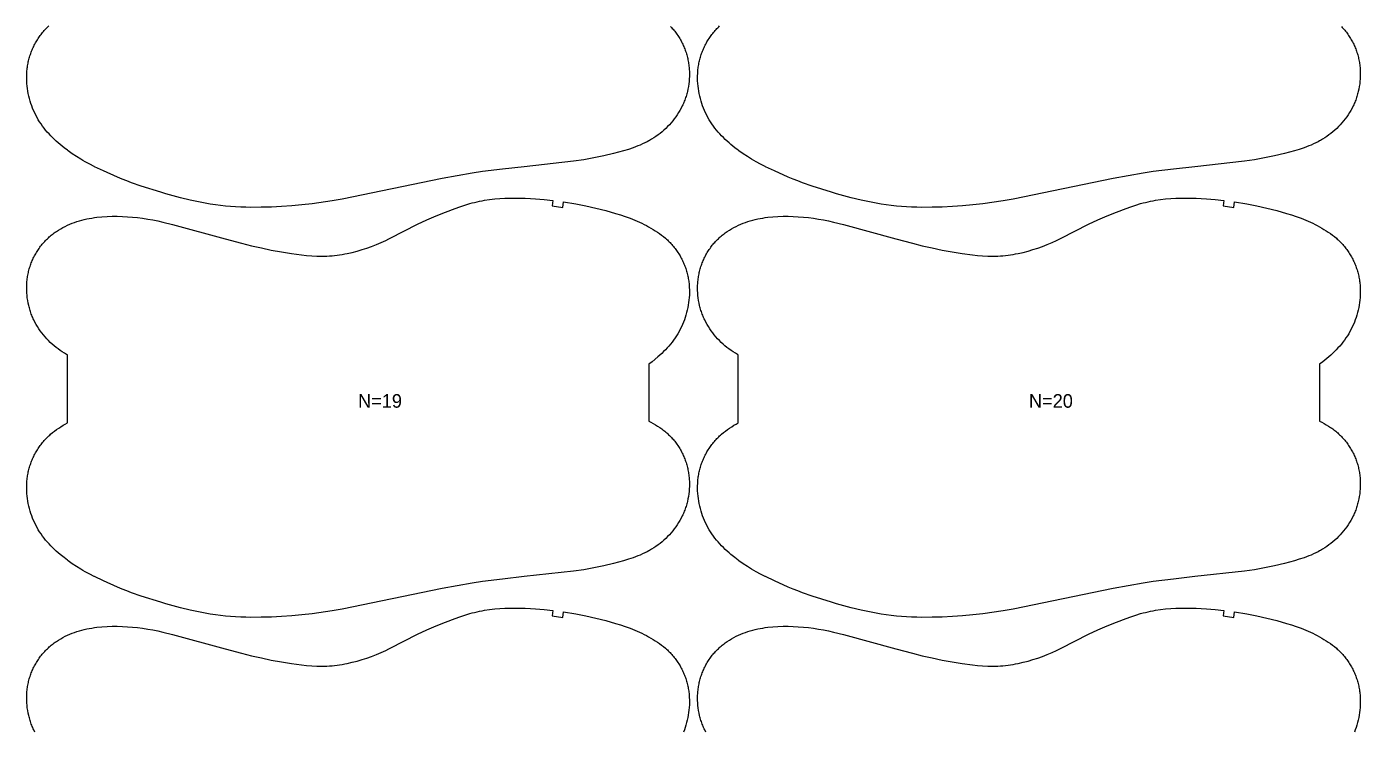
# Model space of a CAD drawing. Header units: inches. Extents: x 0 to 1973, y 0 to 1058.
# Drawn here: x 494.4 to 985.3, y 259.5 to 519.1 of the extents above; entities that cross this region are included whole.
import ezdxf

# ---------------------------------------------------------------- set-up
doc = ezdxf.new("R2010")
doc.units = ezdxf.units.IN

msp = doc.modelspace()

# ---------------------------------------------------------------- linework, layer by layer
at = {"layer": '1'}
for points in [[(731.3986, 519.1288), (731.7221, 518.7887), (732.039, 518.4426), (732.3493, 518.0904), (732.6529, 517.7324), (732.9496, 517.3687), (733.2393, 516.9993), (733.5219, 516.6245), (733.7973, 516.2444), (734.0654, 515.8591), (734.3261, 515.4688), (734.5792, 515.0736), (734.8247, 514.6735), (735.0624, 514.2689), (735.2921, 513.8597), (735.5139, 513.4462), (735.7276, 513.0284), (735.9331, 512.6066), (736.1305, 512.1809), (736.3196, 511.7515), (736.5006, 511.3186), (736.6734, 510.8822), (736.8379, 510.4427), (736.9942, 510.0001), (737.1422, 509.5546), (737.2819, 509.1065), (737.4132, 508.6558), (737.5363, 508.2028), (737.651, 507.7476), (737.7573, 507.2903), (737.8552, 506.8313), (737.9447, 506.3705), (738.0258, 505.9083), (738.0985, 505.4447), (738.1628, 504.9798), (738.2188, 504.5139), (738.2665, 504.0471), (738.3059, 503.5794), (738.337, 503.1112), (738.3599, 502.6424), (738.3812, 501.7038), (738.3699, 500.765), (738.3263, 499.8269), (738.2506, 498.8908), (738.143, 497.9578), (738.0037, 497.0291), (737.8325, 496.1058), (737.6296, 495.1891), (737.5163, 494.7337), (737.395, 494.2803), (737.2658, 493.8292), (737.1287, 493.3805), (736.9837, 492.9343), (736.8308, 492.4908), (736.67, 492.0502), (736.5012, 491.6125), (736.3246, 491.178), (736.1402, 490.7467), (735.9482, 490.3188), (735.7486, 489.8942), (735.3273, 489.0557), (734.8772, 488.232), (734.3994, 487.4238), (733.8947, 486.6319), (733.3642, 485.857), (732.8087, 485.0998), (732.2292, 484.3611), (731.6264, 483.6414), (731.0011, 482.9413), (730.3539, 482.2614), (729.6856, 481.6022), (728.9969, 480.9644), (728.2885, 480.3484), (727.5611, 479.7549), (726.8155, 479.1843), (726.0525, 478.637), (725.2732, 478.1132), (724.4784, 477.6131), (723.6691, 477.1371), (723.3812, 476.979), (722.8462, 476.6853), (722.0106, 476.2581), (721.1633, 475.8555), (720.3053, 475.4776), (719.4376, 475.1224), (718.5615, 474.7878), (717.678, 474.4714), (715.8936, 473.8846), (714.0935, 473.344), (710.4707, 472.3528), (706.8221, 471.4701), (703.148, 470.6941), (699.4514, 470.0345), (695.7362, 469.4947), (677.5161, 467.5), (669.6072, 466.6341), (662.1517, 465.7389), (658.4425, 465.1584), (647.361, 463.1356), (610.5934, 455.5098), (606.8894, 454.895), (599.4507, 453.8612), (595.7198, 453.4382), (591.9806, 453.0961), (588.2349, 452.8327), (584.4849, 452.6436), (580.7316, 452.53), (576.9763, 452.5), (575.0989, 452.5254), (573.2225, 452.5838), (571.3477, 452.6788), (569.4751, 452.8119), (567.6058, 452.9839), (565.7406, 453.1953), (563.8802, 453.4463), (562.025, 453.7344), (558.3307, 454.4085), (554.6588, 455.1935), (551.0083, 456.0725), (545.6162, 457.528), (543.769, 458.068), (536.6119, 460.3419), (533.0624, 461.5707), (531.3019, 462.2225), (529.5558, 462.9095), (527.826, 463.6359), (522.6942, 465.9585), (519.398, 467.5), (519.2904, 467.5503), (517.6086, 468.3839), (515.9526, 469.2645), (515.1369, 469.7271), (514.3298, 470.205), (512.7412, 471.2038), (511.1857, 472.2554), (509.6625, 473.3545), (509.42, 473.5404), (508.1717, 474.4973), (506.7183, 475.6862), (506.0073, 476.2992), (505.3079, 476.9253), (504.6208, 477.5649), (503.9466, 478.2186), (503.2863, 478.8868), (502.6414, 479.57), (502.0134, 480.2684), (501.404, 480.9825), (500.8147, 481.7126), (500.2473, 482.4591), (499.7032, 483.2223), (499.1842, 484.0025), (498.6915, 484.8), (498.2254, 485.6138), (497.7858, 486.4428), (497.3726, 487.2858), (496.986, 488.1418), (496.6256, 489.0095), (496.2917, 489.8878), (495.984, 490.7757), (495.7026, 491.672), (495.4479, 492.576), (495.2202, 493.4869), (495.02, 494.404), (494.8478, 495.3266), (494.7038, 496.2539), (494.5887, 497.1853), (494.5027, 498.1201), (494.4463, 499.0574), (494.42, 499.9961), (494.4244, 500.9351), (494.46, 501.8733), (494.5274, 502.8094), (494.5732, 503.2764), (494.6271, 503.7424), (494.6893, 504.2074), (494.7597, 504.6711), (494.8384, 505.1335), (494.9256, 505.5943), (495.0212, 506.0535), (495.1253, 506.5109), (495.2377, 506.9663), (495.3585, 507.4197), (495.4875, 507.8708), (495.6247, 508.3196), (495.77, 508.7658), (495.9234, 509.2094), (496.0849, 509.6501), (496.2543, 510.0879), (496.4316, 510.5227), (496.6167, 510.9541), (496.8097, 511.3823), (497.0104, 511.8068), (497.2188, 512.2278), (497.4348, 512.6449), (497.6583, 513.058), (497.8894, 513.4671), (498.1278, 513.8718), (498.3736, 514.2722), (498.6266, 514.6679), (498.8869, 515.059), (499.1542, 515.4451), (499.4285, 515.8261), (499.7098, 516.202), (499.998, 516.5724), (500.2929, 516.9374), (500.5946, 517.2966), (500.9029, 517.65), (501.2177, 517.9974), (501.5391, 518.3387), (501.8668, 518.6736), (502.2009, 519.0021), (502.541, 519.3242)], [(978.3586, 519.1288), (978.6821, 518.7887), (978.999, 518.4426), (979.3093, 518.0904), (979.6129, 517.7324), (979.9096, 517.3687), (980.1993, 516.9993), (980.4819, 516.6245), (980.7573, 516.2444), (981.0254, 515.8591), (981.2861, 515.4688), (981.5392, 515.0736), (981.7847, 514.6735), (982.0224, 514.2689), (982.2521, 513.8597), (982.4739, 513.4462), (982.6876, 513.0284), (982.8931, 512.6066), (983.0905, 512.1809), (983.2796, 511.7515), (983.4606, 511.3186), (983.6334, 510.8822), (983.7979, 510.4427), (983.9542, 510.0001), (984.1022, 509.5546), (984.2419, 509.1065), (984.3732, 508.6558), (984.4963, 508.2028), (984.611, 507.7476), (984.7173, 507.2903), (984.8152, 506.8313), (984.9047, 506.3705), (984.9858, 505.9083), (985.0585, 505.4447), (985.1228, 504.9798), (985.1788, 504.5139), (985.2265, 504.0471), (985.2659, 503.5794), (985.297, 503.1112), (985.3199, 502.6424), (985.3412, 501.7038), (985.3299, 500.765), (985.2863, 499.8269), (985.2106, 498.8908), (985.103, 497.9578), (984.9637, 497.0291), (984.7925, 496.1058), (984.5896, 495.1891), (984.4763, 494.7337), (984.355, 494.2803), (984.2258, 493.8292), (984.0887, 493.3805), (983.9437, 492.9343), (983.7908, 492.4908), (983.63, 492.0502), (983.4612, 491.6125), (983.2846, 491.178), (983.1002, 490.7467), (982.9082, 490.3188), (982.7086, 489.8942), (982.2873, 489.0557), (981.8372, 488.232), (981.3594, 487.4238), (980.8547, 486.6319), (980.3242, 485.857), (979.7687, 485.0998), (979.1892, 484.3611), (978.5864, 483.6414), (977.9611, 482.9413), (977.3139, 482.2614), (976.6456, 481.6022), (975.9569, 480.9644), (975.2485, 480.3484), (974.5211, 479.7549), (973.7755, 479.1843), (973.0125, 478.637), (972.2332, 478.1132), (971.4384, 477.6131), (970.6291, 477.1371), (970.3412, 476.979), (969.8062, 476.6853), (968.9706, 476.2581), (968.1233, 475.8555), (967.2653, 475.4776), (966.3976, 475.1224), (965.5215, 474.7878), (964.638, 474.4714), (962.8536, 473.8846), (961.0535, 473.344), (957.4307, 472.3528), (953.7821, 471.4701), (950.108, 470.6941), (946.4114, 470.0345), (942.6962, 469.4947), (924.4761, 467.5), (916.5672, 466.6341), (909.1117, 465.7389), (905.4025, 465.1584), (894.321, 463.1356), (857.5534, 455.5098), (853.8494, 454.895), (846.4107, 453.8612), (842.6798, 453.4382), (838.9406, 453.0961), (835.1949, 452.8327), (831.4449, 452.6436), (827.6916, 452.53), (823.9363, 452.5), (822.0589, 452.5254), (820.1825, 452.5838), (818.3077, 452.6788), (816.4351, 452.8119), (814.5658, 452.9839), (812.7006, 453.1953), (810.8402, 453.4463), (808.985, 453.7344), (805.2907, 454.4085), (801.6188, 455.1935), (797.9683, 456.0725), (792.5762, 457.528), (790.729, 458.068), (783.5719, 460.3419), (780.0224, 461.5707), (778.2619, 462.2225), (776.5158, 462.9095), (774.786, 463.6359), (769.6542, 465.9585), (766.358, 467.5), (766.2504, 467.5503), (764.5686, 468.3839), (762.9126, 469.2645), (762.0969, 469.7271), (761.2898, 470.205), (759.7012, 471.2038), (758.1457, 472.2554), (756.6225, 473.3545), (756.38, 473.5404), (755.1317, 474.4973), (753.6783, 475.6862), (752.9673, 476.2992), (752.2679, 476.9253), (751.5808, 477.5649), (750.9066, 478.2186), (750.2463, 478.8868), (749.6014, 479.57), (748.9734, 480.2684), (748.364, 480.9825), (747.7747, 481.7126), (747.2073, 482.4591), (746.6632, 483.2223), (746.1442, 484.0025), (745.6515, 484.8), (745.1854, 485.6138), (744.7458, 486.4428), (744.3326, 487.2858), (743.946, 488.1418), (743.5856, 489.0095), (743.2517, 489.8878), (742.944, 490.7757), (742.6626, 491.672), (742.4079, 492.576), (742.1802, 493.4869), (741.98, 494.404), (741.8078, 495.3266), (741.6638, 496.2539), (741.5487, 497.1853), (741.4627, 498.1201), (741.4063, 499.0574), (741.38, 499.9961), (741.3844, 500.9351), (741.42, 501.8733), (741.4874, 502.8094), (741.5332, 503.2764), (741.5871, 503.7424), (741.6493, 504.2074), (741.7197, 504.6711), (741.7984, 505.1335), (741.8856, 505.5943), (741.9812, 506.0535), (742.0853, 506.5109), (742.1977, 506.9663), (742.3185, 507.4197), (742.4475, 507.8708), (742.5847, 508.3196), (742.73, 508.7658), (742.8834, 509.2094), (743.0449, 509.6501), (743.2143, 510.0879), (743.3916, 510.5227), (743.5767, 510.9541), (743.7697, 511.3823), (743.9704, 511.8068), (744.1788, 512.2278), (744.3948, 512.6449), (744.6183, 513.058), (744.8494, 513.4671), (745.0878, 513.8718), (745.3336, 514.2722), (745.5866, 514.6679), (745.8469, 515.059), (746.1142, 515.4451), (746.3885, 515.8261), (746.6698, 516.202), (746.958, 516.5724), (747.2529, 516.9374), (747.5546, 517.2966), (747.8629, 517.65), (748.1777, 517.9974), (748.4991, 518.3387), (748.8268, 518.6736), (749.1609, 519.0021), (749.501, 519.3242)], [(497.4739, 259.2341), (497.0525, 260.0726), (496.853, 260.4972), (496.6609, 260.9251), (496.4765, 261.3564), (496.2999, 261.7909), (496.1312, 262.2286), (495.9704, 262.6692), (495.8174, 263.1127), (495.6724, 263.5589), (495.5353, 264.0076), (495.4061, 264.4587), (495.2849, 264.9121), (495.1715, 265.3675), (494.9686, 266.2842), (494.7975, 267.2075), (494.6581, 268.1362), (494.5506, 269.0692), (494.4749, 270.0053), (494.4313, 270.9434), (494.42, 271.8822), (494.4413, 272.8208), (494.4642, 273.2896), (494.4953, 273.7578), (494.5347, 274.2255), (494.5823, 274.6923), (494.6383, 275.1582), (494.7026, 275.6231), (494.7753, 276.0867), (494.8564, 276.5489), (494.9459, 277.0097), (495.0439, 277.4687), (495.1502, 277.926), (495.2649, 278.3812), (495.3879, 278.8342), (495.5193, 279.2849), (495.659, 279.733), (495.807, 280.1785), (495.9633, 280.6211), (496.1278, 281.0606), (496.3005, 281.497), (496.4815, 281.9299), (496.6707, 282.3593), (496.8681, 282.785), (497.0736, 283.2068), (497.2872, 283.6246), (497.509, 284.0381), (497.7388, 284.4473), (497.9765, 284.8519), (498.2219, 285.252), (498.475, 285.6472), (498.7357, 286.0375), (499.0038, 286.4228), (499.2792, 286.8029), (499.5619, 287.1777), (499.8516, 287.5471), (500.1483, 287.9108), (500.4518, 288.2688), (500.7622, 288.621), (501.0791, 288.9671), (501.4026, 289.3072), (501.7324, 289.6409), (502.0686, 289.9683), (502.4108, 290.2892), (502.7591, 290.6037), (503.1131, 290.9116), (503.4727, 291.213), (503.8378, 291.5079), (504.2082, 291.7962), (504.5837, 292.0779), (504.9642, 292.3529), (505.3494, 292.6213), (506.1337, 293.1379), (506.9351, 293.6274), (507.7523, 294.0896), (508.5841, 294.5244), (509.4294, 294.932), (510.2872, 295.3127), (511.1563, 295.6667), (512.0358, 295.9944), (512.9246, 296.2961), (513.8217, 296.572), (514.7261, 296.8225), (515.6367, 297.0481), (516.5529, 297.2498), (517.4739, 297.429), (518.3992, 297.5868), (519.3281, 297.7246), (520.2599, 297.8436), (522.1296, 298.0304), (524.0037, 298.1558), (525.88, 298.2225), (527.757, 298.2314), (529.6332, 298.1839), (531.5073, 298.0813), (533.3782, 297.9276), (535.2452, 297.7269), (537.1075, 297.4837), (538.9643, 297.2012), (540.8144, 296.8798), (542.6569, 296.5186), (544.4906, 296.117), (548.1323, 295.205), (567.4383, 289.9409), (573.4921, 288.2902), (577.138, 287.3913), (580.7999, 286.5601), (584.4778, 285.8029), (588.1694, 285.1163), (591.8734, 284.5026), (595.5939, 283.9963), (597.4618, 283.7976), (599.3338, 283.647), (601.2086, 283.5549), (602.1465, 283.5342), (603.0846, 283.532), (604.0227, 283.5495), (604.9603, 283.5866), (605.8972, 283.6428), (606.8329, 283.7178), (607.7671, 283.8112), (608.6993, 283.9227), (609.6293, 284.0519), (610.5567, 284.1983), (611.481, 284.3617), (612.4022, 284.5415), (614.2346, 284.9486), (616.053, 285.4158), (617.8564, 285.9395), (619.6436, 286.5163), (621.4127, 287.146), (623.1616, 287.8287), (624.8881, 288.5644), (626.5916, 289.3514), (627.7924, 289.9409), (628.2766, 290.1786), (638.3037, 295.3141), (641.711, 296.8911), (645.16, 298.3764), (648.6392, 299.7877), (652.1512, 301.117), (653.9218, 301.7446), (655.7043, 302.336), (657.5011, 302.8787), (658.4055, 303.128), (659.3143, 303.3605), (660.2277, 303.5751), (661.1452, 303.7719), (662.0666, 303.9513), (662.9913, 304.1138), (664.849, 304.39), (666.7148, 304.6041), (668.5857, 304.7603), (670.46, 304.8644), (672.3366, 304.9225), (674.2143, 304.9409), (676.0919, 304.9245), (677.9687, 304.8737), (679.8441, 304.7879), (681.7172, 304.6663), (684.9064, 304.3795), (688.0885, 304.0149), (687.8426, 302.0301), (691.7716, 301.5084), (692.0537, 303.4884), (696.6122, 302.7713), (700.3012, 302.0712), (703.9673, 301.2599), (707.6064, 300.3362), (711.2143, 299.2957), (713.0049, 298.729), (714.7831, 298.1258), (716.5457, 297.4798), (718.2892, 296.7849), (720.0098, 296.0354), (720.8603, 295.6387), (721.7035, 295.2266), (722.5388, 294.7987), (723.3657, 294.3544), (724.1836, 293.8931), (724.992, 293.4143), (725.7901, 292.9175), (726.5762, 292.4016), (727.3483, 291.8657), (728.1047, 291.3089), (728.8434, 290.7301), (729.5625, 290.1283), (729.9141, 289.8185), (730.2601, 289.5026), (730.6003, 289.1805), (730.9343, 288.852), (731.2621, 288.5171), (731.5834, 288.1758), (731.8983, 287.8284), (732.2066, 287.475), (732.5082, 287.1158), (732.8032, 286.7509), (733.0913, 286.3804), (733.3726, 286.0045), (733.647, 285.6235), (733.9143, 285.2374), (734.1745, 284.8463), (734.4275, 284.4506), (734.6733, 284.0502), (734.9118, 283.6455), (735.1428, 283.2364), (735.3664, 282.8233), (735.5824, 282.4062), (735.7908, 281.9852), (735.9915, 281.5607), (736.1844, 281.1325), (736.3696, 280.7011), (736.5469, 280.2663), (736.7163, 279.8285), (736.8777, 279.3878), (737.0311, 278.9442), (737.1765, 278.498), (737.3137, 278.0492), (737.4427, 277.5981), (737.5634, 277.1447), (737.6758, 276.6893), (737.7799, 276.2319), (737.8756, 275.7727), (737.9627, 275.3119), (738.0415, 274.8495), (738.1119, 274.3858), (738.174, 273.9208), (738.2279, 273.4548), (738.2737, 272.9878), (738.3411, 272.0517), (738.3767, 271.1135), (738.3812, 270.1745), (738.3549, 269.2358), (738.2985, 268.2985), (738.2125, 267.3637), (738.0973, 266.4323), (737.9534, 265.505), (737.7811, 264.5824), (737.581, 263.6653), (737.3533, 262.7544), (737.0986, 261.8504), (736.8172, 260.9541), (736.5095, 260.0662), (736.1755, 259.1879)], [(744.4339, 259.2341), (744.0125, 260.0726), (743.813, 260.4972), (743.6209, 260.9251), (743.4365, 261.3564), (743.2599, 261.7909), (743.0912, 262.2286), (742.9304, 262.6692), (742.7774, 263.1127), (742.6324, 263.5589), (742.4953, 264.0076), (742.3661, 264.4587), (742.2449, 264.9121), (742.1315, 265.3675), (741.9286, 266.2842), (741.7575, 267.2075), (741.6181, 268.1362), (741.5106, 269.0692), (741.4349, 270.0053), (741.3913, 270.9434), (741.38, 271.8822), (741.4013, 272.8208), (741.4242, 273.2896), (741.4553, 273.7578), (741.4947, 274.2255), (741.5423, 274.6923), (741.5983, 275.1582), (741.6626, 275.6231), (741.7353, 276.0867), (741.8164, 276.5489), (741.9059, 277.0097), (742.0039, 277.4687), (742.1102, 277.926), (742.2249, 278.3812), (742.3479, 278.8342), (742.4793, 279.2849), (742.619, 279.733), (742.767, 280.1785), (742.9233, 280.6211), (743.0878, 281.0606), (743.2605, 281.497), (743.4415, 281.9299), (743.6307, 282.3593), (743.8281, 282.785), (744.0336, 283.2068), (744.2472, 283.6246), (744.469, 284.0381), (744.6988, 284.4473), (744.9365, 284.8519), (745.1819, 285.252), (745.435, 285.6472), (745.6957, 286.0375), (745.9638, 286.4228), (746.2392, 286.8029), (746.5219, 287.1777), (746.8116, 287.5471), (747.1083, 287.9108), (747.4118, 288.2688), (747.7222, 288.621), (748.0391, 288.9671), (748.3626, 289.3072), (748.6924, 289.6409), (749.0286, 289.9683), (749.3708, 290.2892), (749.7191, 290.6037), (750.0731, 290.9116), (750.4327, 291.213), (750.7978, 291.5079), (751.1682, 291.7962), (751.5437, 292.0779), (751.9242, 292.3529), (752.3094, 292.6213), (753.0937, 293.1379), (753.8951, 293.6274), (754.7123, 294.0896), (755.5441, 294.5244), (756.3894, 294.932), (757.2472, 295.3127), (758.1163, 295.6667), (758.9958, 295.9944), (759.8846, 296.2961), (760.7817, 296.572), (761.6861, 296.8225), (762.5967, 297.0481), (763.5129, 297.2498), (764.4339, 297.429), (765.3592, 297.5868), (766.2881, 297.7246), (767.2199, 297.8436), (769.0896, 298.0304), (770.9637, 298.1558), (772.84, 298.2225), (774.717, 298.2314), (776.5932, 298.1839), (778.4673, 298.0813), (780.3382, 297.9276), (782.2052, 297.7269), (784.0675, 297.4837), (785.9243, 297.2012), (787.7744, 296.8798), (789.6169, 296.5186), (791.4506, 296.117), (795.0923, 295.205), (814.3983, 289.9409), (820.4521, 288.2902), (824.098, 287.3913), (827.7599, 286.5601), (831.4378, 285.8029), (835.1294, 285.1163), (838.8334, 284.5026), (842.5539, 283.9963), (844.4218, 283.7976), (846.2938, 283.647), (848.1686, 283.5549), (849.1065, 283.5342), (850.0446, 283.532), (850.9827, 283.5495), (851.9203, 283.5866), (852.8572, 283.6428), (853.7929, 283.7178), (854.7271, 283.8112), (855.6593, 283.9227), (856.5893, 284.0519), (857.5167, 284.1983), (858.441, 284.3617), (859.3622, 284.5415), (861.1946, 284.9486), (863.013, 285.4158), (864.8164, 285.9395), (866.6036, 286.5163), (868.3727, 287.146), (870.1216, 287.8287), (871.8481, 288.5644), (873.5516, 289.3514), (874.7524, 289.9409), (875.2366, 290.1786), (885.2637, 295.3141), (888.671, 296.8911), (892.12, 298.3764), (895.5992, 299.7877), (899.1112, 301.117), (900.8818, 301.7446), (902.6643, 302.336), (904.4611, 302.8787), (905.3655, 303.128), (906.2743, 303.3605), (907.1877, 303.5751), (908.1052, 303.7719), (909.0266, 303.9513), (909.9513, 304.1138), (911.809, 304.39), (913.6748, 304.6041), (915.5457, 304.7603), (917.42, 304.8644), (919.2966, 304.9225), (921.1743, 304.9409), (923.0519, 304.9245), (924.9287, 304.8737), (926.8041, 304.7879), (928.6772, 304.6663), (931.8664, 304.3795), (935.0485, 304.0149), (934.8026, 302.0301), (938.7316, 301.5084), (939.0137, 303.4884), (943.5722, 302.7713), (947.2612, 302.0712), (950.9273, 301.2599), (954.5664, 300.3362), (958.1743, 299.2957), (959.9649, 298.729), (961.7431, 298.1258), (963.5057, 297.4798), (965.2492, 296.7849), (966.9698, 296.0354), (967.8203, 295.6387), (968.6635, 295.2266), (969.4988, 294.7987), (970.3257, 294.3544), (971.1436, 293.8931), (971.952, 293.4143), (972.7501, 292.9175), (973.5362, 292.4016), (974.3083, 291.8657), (975.0647, 291.3089), (975.8034, 290.7301), (976.5225, 290.1283), (976.8741, 289.8185), (977.2201, 289.5026), (977.5603, 289.1805), (977.8943, 288.852), (978.2221, 288.5171), (978.5434, 288.1758), (978.8583, 287.8284), (979.1666, 287.475), (979.4682, 287.1158), (979.7632, 286.7509), (980.0513, 286.3804), (980.3326, 286.0045), (980.607, 285.6235), (980.8743, 285.2374), (981.1345, 284.8463), (981.3875, 284.4506), (981.6333, 284.0502), (981.8718, 283.6455), (982.1028, 283.2364), (982.3264, 282.8233), (982.5424, 282.4062), (982.7508, 281.9852), (982.9515, 281.5607), (983.1444, 281.1325), (983.3296, 280.7011), (983.5069, 280.2663), (983.6763, 279.8285), (983.8377, 279.3878), (983.9911, 278.9442), (984.1365, 278.498), (984.2737, 278.0492), (984.4027, 277.5981), (984.5234, 277.1447), (984.6358, 276.6893), (984.7399, 276.2319), (984.8356, 275.7727), (984.9227, 275.3119), (985.0015, 274.8495), (985.0719, 274.3858), (985.134, 273.9208), (985.1879, 273.4548), (985.2337, 272.9878), (985.3011, 272.0517), (985.3367, 271.1135), (985.3412, 270.1745), (985.3149, 269.2358), (985.2585, 268.2985), (985.1725, 267.3637), (985.0573, 266.4323), (984.9134, 265.505), (984.7411, 264.5824), (984.541, 263.6653), (984.3133, 262.7544), (984.0586, 261.8504), (983.7772, 260.9541), (983.4695, 260.0662), (983.1355, 259.1879)]]:
    msp.add_lwpolyline(points, dxfattribs=at)
for points in [[(724.6294, 395.6757), (723.3812, 394.7188), (723.3812, 373.7491), (724.217, 373.346), (725.0488, 372.9112), (725.8661, 372.449), (726.6675, 371.9595), (727.4517, 371.4429), (727.837, 371.1745), (728.2175, 370.8995), (728.593, 370.6178), (728.9634, 370.3295), (729.3285, 370.0346), (729.6881, 369.7332), (730.0421, 369.4252), (730.3903, 369.1108), (730.7326, 368.7899), (731.0687, 368.4625), (731.3986, 368.1288), (731.7221, 367.7887), (732.039, 367.4426), (732.3493, 367.0904), (732.6529, 366.7324), (732.9496, 366.3687), (733.2393, 365.9993), (733.5219, 365.6245), (733.7973, 365.2444), (734.0654, 364.8591), (734.3261, 364.4688), (734.5792, 364.0736), (734.8247, 363.6735), (735.0624, 363.2689), (735.2921, 362.8597), (735.5139, 362.4462), (735.7276, 362.0284), (735.9331, 361.6066), (736.1305, 361.1809), (736.3196, 360.7515), (736.5006, 360.3186), (736.6734, 359.8822), (736.8379, 359.4427), (736.9942, 359.0001), (737.1422, 358.5546), (737.2819, 358.1065), (737.4132, 357.6558), (737.5363, 357.2028), (737.651, 356.7476), (737.7573, 356.2903), (737.8552, 355.8313), (737.9447, 355.3705), (738.0258, 354.9083), (738.0985, 354.4447), (738.1628, 353.9798), (738.2188, 353.5139), (738.2665, 353.0471), (738.3059, 352.5794), (738.337, 352.1112), (738.3599, 351.6424), (738.3812, 350.7038), (738.3699, 349.765), (738.3263, 348.8269), (738.2506, 347.8908), (738.143, 346.9578), (738.0037, 346.0291), (737.8325, 345.1058), (737.6296, 344.1891), (737.5163, 343.7337), (737.395, 343.2803), (737.2658, 342.8292), (737.1287, 342.3805), (736.9837, 341.9343), (736.8308, 341.4908), (736.67, 341.0502), (736.5012, 340.6125), (736.3246, 340.178), (736.1402, 339.7467), (735.9482, 339.3188), (735.7486, 338.8942), (735.3273, 338.0557), (734.8772, 337.232), (734.3994, 336.4238), (733.8947, 335.6319), (733.3642, 334.857), (732.8087, 334.0998), (732.2292, 333.3611), (731.6264, 332.6414), (731.0011, 331.9413), (730.3539, 331.2614), (729.6856, 330.6022), (728.9969, 329.9644), (728.2885, 329.3484), (727.5611, 328.7549), (726.8155, 328.1843), (726.0525, 327.637), (725.2732, 327.1132), (724.4784, 326.6131), (723.6691, 326.1371), (723.3812, 325.979), (722.8462, 325.6853), (722.0106, 325.2581), (721.1633, 324.8555), (720.3053, 324.4776), (719.4376, 324.1224), (718.5615, 323.7878), (717.678, 323.4714), (715.8936, 322.8846), (714.0935, 322.344), (710.4707, 321.3528), (706.8221, 320.4701), (703.148, 319.6941), (699.4514, 319.0345), (695.7362, 318.4947), (677.5161, 316.5), (669.6072, 315.6341), (662.1517, 314.7389), (658.4425, 314.1584), (647.361, 312.1356), (610.5934, 304.5098), (606.8894, 303.895), (599.4507, 302.8612), (595.7198, 302.4382), (591.9806, 302.0961), (588.2349, 301.8327), (584.4849, 301.6436), (580.7316, 301.53), (576.9763, 301.5), (575.0989, 301.5254), (573.2225, 301.5838), (571.3477, 301.6788), (569.4751, 301.8119), (567.6058, 301.9839), (565.7406, 302.1953), (563.8802, 302.4463), (562.025, 302.7344), (558.3307, 303.4085), (554.6588, 304.1935), (551.0083, 305.0725), (545.6162, 306.528), (543.769, 307.068), (536.6119, 309.3419), (533.0624, 310.5707), (531.3019, 311.2225), (529.5558, 311.9095), (527.826, 312.6359), (522.6942, 314.9585), (519.398, 316.5), (519.2904, 316.5503), (517.6086, 317.3839), (515.9526, 318.2645), (515.1369, 318.7271), (514.3298, 319.205), (512.7412, 320.2038), (511.1857, 321.2554), (509.6625, 322.3545), (509.42, 322.5404), (508.1717, 323.4973), (506.7183, 324.6862), (506.0073, 325.2992), (505.3079, 325.9253), (504.6208, 326.5649), (503.9466, 327.2186), (503.2863, 327.8868), (502.6414, 328.57), (502.0134, 329.2684), (501.404, 329.9825), (500.8147, 330.7126), (500.2473, 331.4591), (499.7032, 332.2223), (499.1842, 333.0025), (498.6915, 333.8), (498.2254, 334.6138), (497.7858, 335.4428), (497.3726, 336.2858), (496.986, 337.1418), (496.6256, 338.0095), (496.2917, 338.8878), (495.984, 339.7757), (495.7026, 340.672), (495.4479, 341.576), (495.2202, 342.4869), (495.02, 343.404), (494.8478, 344.3266), (494.7038, 345.2539), (494.5887, 346.1853), (494.5027, 347.1201), (494.4463, 348.0574), (494.42, 348.9961), (494.4244, 349.9351), (494.46, 350.8733), (494.5274, 351.8094), (494.5732, 352.2764), (494.6271, 352.7424), (494.6893, 353.2074), (494.7597, 353.6711), (494.8384, 354.1335), (494.9256, 354.5943), (495.0212, 355.0535), (495.1253, 355.5109), (495.2377, 355.9663), (495.3585, 356.4197), (495.4875, 356.8708), (495.6247, 357.3196), (495.77, 357.7658), (495.9234, 358.2094), (496.0849, 358.6501), (496.2543, 359.0879), (496.4316, 359.5227), (496.6167, 359.9541), (496.8097, 360.3823), (497.0104, 360.8068), (497.2188, 361.2278), (497.4348, 361.6449), (497.6583, 362.058), (497.8894, 362.4671), (498.1278, 362.8718), (498.3736, 363.2722), (498.6266, 363.6679), (498.8869, 364.059), (499.1542, 364.4451), (499.4285, 364.8261), (499.7098, 365.202), (499.998, 365.5724), (500.2929, 365.9374), (500.5946, 366.2966), (500.9029, 366.65), (501.2177, 366.9974), (501.5391, 367.3387), (501.8668, 367.6736), (502.2009, 368.0021), (502.541, 368.3242), (502.887, 368.6401), (503.2386, 368.9499), (503.9577, 369.5517), (504.6964, 370.1305), (505.4528, 370.6873), (506.225, 371.2232), (507.0111, 371.7391), (507.8092, 372.2359), (508.6175, 372.7147), (509.42, 373.1673), (509.42, 398.1575), (509.1321, 398.3155), (508.3228, 398.7915), (507.528, 399.2916), (506.7486, 399.8154), (505.9857, 400.3627), (505.2401, 400.9333), (504.5127, 401.5268), (503.8043, 402.1428), (503.1155, 402.7806), (502.4472, 403.4398), (501.8001, 404.1197), (501.1747, 404.8198), (500.572, 405.5395), (499.9924, 406.2782), (499.437, 407.0354), (498.9064, 407.8103), (498.4017, 408.6023), (497.9239, 409.4104), (497.4739, 410.2341), (497.0525, 411.0726), (496.853, 411.4972), (496.6609, 411.9251), (496.4765, 412.3564), (496.2999, 412.7909), (496.1312, 413.2286), (495.9704, 413.6692), (495.8174, 414.1127), (495.6724, 414.5589), (495.5353, 415.0076), (495.4061, 415.4587), (495.2849, 415.9121), (495.1715, 416.3675), (494.9686, 417.2842), (494.7975, 418.2075), (494.6581, 419.1362), (494.5506, 420.0692), (494.4749, 421.0053), (494.4313, 421.9434), (494.42, 422.8822), (494.4413, 423.8208), (494.4642, 424.2896), (494.4953, 424.7578), (494.5347, 425.2255), (494.5823, 425.6923), (494.6383, 426.1582), (494.7026, 426.6231), (494.7753, 427.0867), (494.8564, 427.5489), (494.9459, 428.0097), (495.0439, 428.4687), (495.1502, 428.926), (495.2649, 429.3812), (495.3879, 429.8342), (495.5193, 430.2849), (495.659, 430.733), (495.807, 431.1785), (495.9633, 431.6211), (496.1278, 432.0606), (496.3005, 432.497), (496.4815, 432.9299), (496.6707, 433.3593), (496.8681, 433.785), (497.0736, 434.2068), (497.2872, 434.6246), (497.509, 435.0381), (497.7388, 435.4473), (497.9765, 435.8519), (498.2219, 436.252), (498.475, 436.6472), (498.7357, 437.0375), (499.0038, 437.4228), (499.2792, 437.8029), (499.5619, 438.1777), (499.8516, 438.5471), (500.1483, 438.9108), (500.4518, 439.2688), (500.7622, 439.621), (501.0791, 439.9671), (501.4026, 440.3072), (501.7324, 440.6409), (502.0686, 440.9683), (502.4108, 441.2892), (502.7591, 441.6037), (503.1131, 441.9116), (503.4727, 442.213), (503.8378, 442.5079), (504.2082, 442.7962), (504.5837, 443.0779), (504.9642, 443.3529), (505.3494, 443.6213), (506.1337, 444.1379), (506.9351, 444.6274), (507.7523, 445.0896), (508.5841, 445.5244), (509.4294, 445.932), (510.2872, 446.3127), (511.1563, 446.6667), (512.0358, 446.9944), (512.9246, 447.2961), (513.8217, 447.572), (514.7261, 447.8225), (515.6367, 448.0481), (516.5529, 448.2498), (517.4739, 448.429), (518.3992, 448.5868), (519.3281, 448.7246), (520.2599, 448.8436), (522.1296, 449.0304), (524.0037, 449.1558), (525.88, 449.2225), (527.757, 449.2314), (529.6332, 449.1839), (531.5073, 449.0813), (533.3782, 448.9276), (535.2452, 448.7269), (537.1075, 448.4837), (538.9643, 448.2012), (540.8144, 447.8798), (542.6569, 447.5186), (544.4906, 447.117), (548.1323, 446.205), (567.4383, 440.9409), (573.4921, 439.2902), (577.138, 438.3913), (580.7999, 437.5601), (584.4778, 436.8029), (588.1694, 436.1163), (591.8734, 435.5026), (595.5939, 434.9963), (597.4618, 434.7976), (599.3338, 434.647), (601.2086, 434.5549), (602.1465, 434.5342), (603.0846, 434.532), (604.0227, 434.5495), (604.9603, 434.5866), (605.8972, 434.6428), (606.8329, 434.7178), (607.7671, 434.8112), (608.6993, 434.9227), (609.6293, 435.0519), (610.5567, 435.1983), (611.481, 435.3617), (612.4022, 435.5415), (614.2346, 435.9486), (616.053, 436.4158), (617.8564, 436.9395), (619.6436, 437.5163), (621.4127, 438.146), (623.1616, 438.8287), (624.8881, 439.5644), (626.5916, 440.3514), (627.7924, 440.9409), (628.2766, 441.1786), (638.3037, 446.3141), (641.711, 447.8911), (645.16, 449.3764), (648.6392, 450.7877), (652.1512, 452.117), (653.9218, 452.7446), (655.7043, 453.336), (657.5011, 453.8787), (658.4055, 454.128), (659.3143, 454.3605), (660.2277, 454.5751), (661.1452, 454.7719), (662.0666, 454.9513), (662.9913, 455.1138), (664.849, 455.39), (666.7148, 455.6041), (668.5857, 455.7603), (670.46, 455.8644), (672.3366, 455.9225), (674.2143, 455.9409), (676.0919, 455.9245), (677.9687, 455.8737), (679.8441, 455.7879), (681.7172, 455.6663), (684.9064, 455.3795), (688.0885, 455.0149), (687.8426, 453.0301), (691.7716, 452.5084), (692.0537, 454.4884), (696.6122, 453.7713), (700.3012, 453.0712), (703.9673, 452.2599), (707.6064, 451.3362), (711.2143, 450.2957), (713.0049, 449.729), (714.7831, 449.1258), (716.5457, 448.4798), (718.2892, 447.7849), (720.0098, 447.0354), (720.8603, 446.6387), (721.7035, 446.2266), (722.5388, 445.7987), (723.3657, 445.3544), (724.1836, 444.8931), (724.992, 444.4143), (725.7901, 443.9175), (726.5762, 443.4016), (727.3483, 442.8657), (728.1047, 442.3089), (728.8434, 441.7301), (729.5625, 441.1283), (729.9141, 440.8185), (730.2601, 440.5026), (730.6003, 440.1805), (730.9343, 439.852), (731.2621, 439.5171), (731.5834, 439.1758), (731.8983, 438.8284), (732.2066, 438.475), (732.5082, 438.1158), (732.8032, 437.7509), (733.0913, 437.3804), (733.3726, 437.0045), (733.647, 436.6235), (733.9143, 436.2374), (734.1745, 435.8463), (734.4275, 435.4506), (734.6733, 435.0502), (734.9118, 434.6455), (735.1428, 434.2364), (735.3664, 433.8233), (735.5824, 433.4062), (735.7908, 432.9852), (735.9915, 432.5607), (736.1844, 432.1325), (736.3696, 431.7011), (736.5469, 431.2663), (736.7163, 430.8285), (736.8777, 430.3878), (737.0311, 429.9442), (737.1765, 429.498), (737.3137, 429.0492), (737.4427, 428.5981), (737.5634, 428.1447), (737.6758, 427.6893), (737.7799, 427.2319), (737.8756, 426.7727), (737.9627, 426.3119), (738.0415, 425.8495), (738.1119, 425.3858), (738.174, 424.9208), (738.2279, 424.4548), (738.2737, 423.9878), (738.3411, 423.0517), (738.3767, 422.1135), (738.3812, 421.1745), (738.3549, 420.2358), (738.2985, 419.2985), (738.2125, 418.3637), (738.0973, 417.4323), (737.9534, 416.505), (737.7811, 415.5824), (737.581, 414.6653), (737.3533, 413.7544), (737.0986, 412.8504), (736.8172, 411.9541), (736.5095, 411.0662), (736.1755, 410.1879), (735.8152, 409.3202), (735.4285, 408.4642), (735.0154, 407.6212), (734.5758, 406.7922), (734.1097, 405.9784), (733.617, 405.1809), (733.0979, 404.4007), (732.5539, 403.6375), (731.9864, 402.891), (731.3972, 402.1609), (730.7877, 401.4468), (730.1598, 400.7484), (729.5148, 400.0652), (728.8545, 399.397), (728.1804, 398.7433), (727.4932, 398.1037), (726.7938, 397.4776), (724.6294, 395.6757)], [(971.5894, 395.6757), (970.3412, 394.7188), (970.3412, 373.7491), (971.177, 373.346), (972.0088, 372.9112), (972.8261, 372.449), (973.6275, 371.9595), (974.4117, 371.4429), (974.797, 371.1745), (975.1775, 370.8995), (975.553, 370.6178), (975.9234, 370.3295), (976.2885, 370.0346), (976.6481, 369.7332), (977.0021, 369.4252), (977.3503, 369.1108), (977.6926, 368.7899), (978.0287, 368.4625), (978.3586, 368.1288), (978.6821, 367.7887), (978.999, 367.4426), (979.3093, 367.0904), (979.6129, 366.7324), (979.9096, 366.3687), (980.1993, 365.9993), (980.4819, 365.6245), (980.7573, 365.2444), (981.0254, 364.8591), (981.2861, 364.4688), (981.5392, 364.0736), (981.7847, 363.6735), (982.0224, 363.2689), (982.2521, 362.8597), (982.4739, 362.4462), (982.6876, 362.0284), (982.8931, 361.6066), (983.0905, 361.1809), (983.2796, 360.7515), (983.4606, 360.3186), (983.6334, 359.8822), (983.7979, 359.4427), (983.9542, 359.0001), (984.1022, 358.5546), (984.2419, 358.1065), (984.3732, 357.6558), (984.4963, 357.2028), (984.611, 356.7476), (984.7173, 356.2903), (984.8152, 355.8313), (984.9047, 355.3705), (984.9858, 354.9083), (985.0585, 354.4447), (985.1228, 353.9798), (985.1788, 353.5139), (985.2265, 353.0471), (985.2659, 352.5794), (985.297, 352.1112), (985.3199, 351.6424), (985.3412, 350.7038), (985.3299, 349.765), (985.2863, 348.8269), (985.2106, 347.8908), (985.103, 346.9578), (984.9637, 346.0291), (984.7925, 345.1058), (984.5896, 344.1891), (984.4763, 343.7337), (984.355, 343.2803), (984.2258, 342.8292), (984.0887, 342.3805), (983.9437, 341.9343), (983.7908, 341.4908), (983.63, 341.0502), (983.4612, 340.6125), (983.2846, 340.178), (983.1002, 339.7467), (982.9082, 339.3188), (982.7086, 338.8942), (982.2873, 338.0557), (981.8372, 337.232), (981.3594, 336.4238), (980.8547, 335.6319), (980.3242, 334.857), (979.7687, 334.0998), (979.1892, 333.3611), (978.5864, 332.6414), (977.9611, 331.9413), (977.3139, 331.2614), (976.6456, 330.6022), (975.9569, 329.9644), (975.2485, 329.3484), (974.5211, 328.7549), (973.7755, 328.1843), (973.0125, 327.637), (972.2332, 327.1132), (971.4384, 326.6131), (970.6291, 326.1371), (970.3412, 325.979), (969.8062, 325.6853), (968.9706, 325.2581), (968.1233, 324.8555), (967.2653, 324.4776), (966.3976, 324.1224), (965.5215, 323.7878), (964.638, 323.4714), (962.8536, 322.8846), (961.0535, 322.344), (957.4307, 321.3528), (953.7821, 320.4701), (950.108, 319.6941), (946.4114, 319.0345), (942.6962, 318.4947), (924.4761, 316.5), (916.5672, 315.6341), (909.1117, 314.7389), (905.4025, 314.1584), (894.321, 312.1356), (857.5534, 304.5098), (853.8494, 303.895), (846.4107, 302.8612), (842.6798, 302.4382), (838.9406, 302.0961), (835.1949, 301.8327), (831.4449, 301.6436), (827.6916, 301.53), (823.9363, 301.5), (822.0589, 301.5254), (820.1825, 301.5838), (818.3077, 301.6788), (816.4351, 301.8119), (814.5658, 301.9839), (812.7006, 302.1953), (810.8402, 302.4463), (808.985, 302.7344), (805.2907, 303.4085), (801.6188, 304.1935), (797.9683, 305.0725), (792.5762, 306.528), (790.729, 307.068), (783.5719, 309.3419), (780.0224, 310.5707), (778.2619, 311.2225), (776.5158, 311.9095), (774.786, 312.6359), (769.6542, 314.9585), (766.358, 316.5), (766.2504, 316.5503), (764.5686, 317.3839), (762.9126, 318.2645), (762.0969, 318.7271), (761.2898, 319.205), (759.7012, 320.2038), (758.1457, 321.2554), (756.6225, 322.3545), (756.38, 322.5404), (755.1317, 323.4973), (753.6783, 324.6862), (752.9673, 325.2992), (752.2679, 325.9253), (751.5808, 326.5649), (750.9066, 327.2186), (750.2463, 327.8868), (749.6014, 328.57), (748.9734, 329.2684), (748.364, 329.9825), (747.7747, 330.7126), (747.2073, 331.4591), (746.6632, 332.2223), (746.1442, 333.0025), (745.6515, 333.8), (745.1854, 334.6138), (744.7458, 335.4428), (744.3326, 336.2858), (743.946, 337.1418), (743.5856, 338.0095), (743.2517, 338.8878), (742.944, 339.7757), (742.6626, 340.672), (742.4079, 341.576), (742.1802, 342.4869), (741.98, 343.404), (741.8078, 344.3266), (741.6638, 345.2539), (741.5487, 346.1853), (741.4627, 347.1201), (741.4063, 348.0574), (741.38, 348.9961), (741.3844, 349.9351), (741.42, 350.8733), (741.4874, 351.8094), (741.5332, 352.2764), (741.5871, 352.7424), (741.6493, 353.2074), (741.7197, 353.6711), (741.7984, 354.1335), (741.8856, 354.5943), (741.9812, 355.0535), (742.0853, 355.5109), (742.1977, 355.9663), (742.3185, 356.4197), (742.4475, 356.8708), (742.5847, 357.3196), (742.73, 357.7658), (742.8834, 358.2094), (743.0449, 358.6501), (743.2143, 359.0879), (743.3916, 359.5227), (743.5767, 359.9541), (743.7697, 360.3823), (743.9704, 360.8068), (744.1788, 361.2278), (744.3948, 361.6449), (744.6183, 362.058), (744.8494, 362.4671), (745.0878, 362.8718), (745.3336, 363.2722), (745.5866, 363.6679), (745.8469, 364.059), (746.1142, 364.4451), (746.3885, 364.8261), (746.6698, 365.202), (746.958, 365.5724), (747.2529, 365.9374), (747.5546, 366.2966), (747.8629, 366.65), (748.1777, 366.9974), (748.4991, 367.3387), (748.8268, 367.6736), (749.1609, 368.0021), (749.501, 368.3242), (749.847, 368.6401), (750.1986, 368.9499), (750.9177, 369.5517), (751.6564, 370.1305), (752.4128, 370.6873), (753.185, 371.2232), (753.9711, 371.7391), (754.7692, 372.2359), (755.5775, 372.7147), (756.38, 373.1673), (756.38, 398.1575), (756.0921, 398.3155), (755.2828, 398.7915), (754.488, 399.2916), (753.7086, 399.8154), (752.9457, 400.3627), (752.2001, 400.9333), (751.4727, 401.5268), (750.7643, 402.1428), (750.0755, 402.7806), (749.4072, 403.4398), (748.7601, 404.1197), (748.1347, 404.8198), (747.532, 405.5395), (746.9524, 406.2782), (746.397, 407.0354), (745.8664, 407.8103), (745.3617, 408.6023), (744.8839, 409.4104), (744.4339, 410.2341), (744.0125, 411.0726), (743.813, 411.4972), (743.6209, 411.9251), (743.4365, 412.3564), (743.2599, 412.7909), (743.0912, 413.2286), (742.9304, 413.6692), (742.7774, 414.1127), (742.6324, 414.5589), (742.4953, 415.0076), (742.3661, 415.4587), (742.2449, 415.9121), (742.1315, 416.3675), (741.9286, 417.2842), (741.7575, 418.2075), (741.6181, 419.1362), (741.5106, 420.0692), (741.4349, 421.0053), (741.3913, 421.9434), (741.38, 422.8822), (741.4013, 423.8208), (741.4242, 424.2896), (741.4553, 424.7578), (741.4947, 425.2255), (741.5423, 425.6923), (741.5983, 426.1582), (741.6626, 426.6231), (741.7353, 427.0867), (741.8164, 427.5489), (741.9059, 428.0097), (742.0039, 428.4687), (742.1102, 428.926), (742.2249, 429.3812), (742.3479, 429.8342), (742.4793, 430.2849), (742.619, 430.733), (742.767, 431.1785), (742.9233, 431.6211), (743.0878, 432.0606), (743.2605, 432.497), (743.4415, 432.9299), (743.6307, 433.3593), (743.8281, 433.785), (744.0336, 434.2068), (744.2472, 434.6246), (744.469, 435.0381), (744.6988, 435.4473), (744.9365, 435.8519), (745.1819, 436.252), (745.435, 436.6472), (745.6957, 437.0375), (745.9638, 437.4228), (746.2392, 437.8029), (746.5219, 438.1777), (746.8116, 438.5471), (747.1083, 438.9108), (747.4118, 439.2688), (747.7222, 439.621), (748.0391, 439.9671), (748.3626, 440.3072), (748.6924, 440.6409), (749.0286, 440.9683), (749.3708, 441.2892), (749.7191, 441.6037), (750.0731, 441.9116), (750.4327, 442.213), (750.7978, 442.5079), (751.1682, 442.7962), (751.5437, 443.0779), (751.9242, 443.3529), (752.3094, 443.6213), (753.0937, 444.1379), (753.8951, 444.6274), (754.7123, 445.0896), (755.5441, 445.5244), (756.3894, 445.932), (757.2472, 446.3127), (758.1163, 446.6667), (758.9958, 446.9944), (759.8846, 447.2961), (760.7817, 447.572), (761.6861, 447.8225), (762.5967, 448.0481), (763.5129, 448.2498), (764.4339, 448.429), (765.3592, 448.5868), (766.2881, 448.7246), (767.2199, 448.8436), (769.0896, 449.0304), (770.9637, 449.1558), (772.84, 449.2225), (774.717, 449.2314), (776.5932, 449.1839), (778.4673, 449.0813), (780.3382, 448.9276), (782.2052, 448.7269), (784.0675, 448.4837), (785.9243, 448.2012), (787.7744, 447.8798), (789.6169, 447.5186), (791.4506, 447.117), (795.0923, 446.205), (814.3983, 440.9409), (820.4521, 439.2902), (824.098, 438.3913), (827.7599, 437.5601), (831.4378, 436.8029), (835.1294, 436.1163), (838.8334, 435.5026), (842.5539, 434.9963), (844.4218, 434.7976), (846.2938, 434.647), (848.1686, 434.5549), (849.1065, 434.5342), (850.0446, 434.532), (850.9827, 434.5495), (851.9203, 434.5866), (852.8572, 434.6428), (853.7929, 434.7178), (854.7271, 434.8112), (855.6593, 434.9227), (856.5893, 435.0519), (857.5167, 435.1983), (858.441, 435.3617), (859.3622, 435.5415), (861.1946, 435.9486), (863.013, 436.4158), (864.8164, 436.9395), (866.6036, 437.5163), (868.3727, 438.146), (870.1216, 438.8287), (871.8481, 439.5644), (873.5516, 440.3514), (874.7524, 440.9409), (875.2366, 441.1786), (885.2637, 446.3141), (888.671, 447.8911), (892.12, 449.3764), (895.5992, 450.7877), (899.1112, 452.117), (900.8818, 452.7446), (902.6643, 453.336), (904.4611, 453.8787), (905.3655, 454.128), (906.2743, 454.3605), (907.1877, 454.5751), (908.1052, 454.7719), (909.0266, 454.9513), (909.9513, 455.1138), (911.809, 455.39), (913.6748, 455.6041), (915.5457, 455.7603), (917.42, 455.8644), (919.2966, 455.9225), (921.1743, 455.9409), (923.0519, 455.9245), (924.9287, 455.8737), (926.8041, 455.7879), (928.6772, 455.6663), (931.8664, 455.3795), (935.0485, 455.0149), (934.8026, 453.0301), (938.7316, 452.5084), (939.0137, 454.4884), (943.5722, 453.7713), (947.2612, 453.0712), (950.9273, 452.2599), (954.5664, 451.3362), (958.1743, 450.2957), (959.9649, 449.729), (961.7431, 449.1258), (963.5057, 448.4798), (965.2492, 447.7849), (966.9698, 447.0354), (967.8203, 446.6387), (968.6635, 446.2266), (969.4988, 445.7987), (970.3257, 445.3544), (971.1436, 444.8931), (971.952, 444.4143), (972.7501, 443.9175), (973.5362, 443.4016), (974.3083, 442.8657), (975.0647, 442.3089), (975.8034, 441.7301), (976.5225, 441.1283), (976.8741, 440.8185), (977.2201, 440.5026), (977.5603, 440.1805), (977.8943, 439.852), (978.2221, 439.5171), (978.5434, 439.1758), (978.8583, 438.8284), (979.1666, 438.475), (979.4682, 438.1158), (979.7632, 437.7509), (980.0513, 437.3804), (980.3326, 437.0045), (980.607, 436.6235), (980.8743, 436.2374), (981.1345, 435.8463), (981.3875, 435.4506), (981.6333, 435.0502), (981.8718, 434.6455), (982.1028, 434.2364), (982.3264, 433.8233), (982.5424, 433.4062), (982.7508, 432.9852), (982.9515, 432.5607), (983.1444, 432.1325), (983.3296, 431.7011), (983.5069, 431.2663), (983.6763, 430.8285), (983.8377, 430.3878), (983.9911, 429.9442), (984.1365, 429.498), (984.2737, 429.0492), (984.4027, 428.5981), (984.5234, 428.1447), (984.6358, 427.6893), (984.7399, 427.2319), (984.8356, 426.7727), (984.9227, 426.3119), (985.0015, 425.8495), (985.0719, 425.3858), (985.134, 424.9208), (985.1879, 424.4548), (985.2337, 423.9878), (985.3011, 423.0517), (985.3367, 422.1135), (985.3412, 421.1745), (985.3149, 420.2358), (985.2585, 419.2985), (985.1725, 418.3637), (985.0573, 417.4323), (984.9134, 416.505), (984.7411, 415.5824), (984.541, 414.6653), (984.3133, 413.7544), (984.0586, 412.8504), (983.7772, 411.9541), (983.4695, 411.0662), (983.1355, 410.1879), (982.7752, 409.3202), (982.3885, 408.4642), (981.9754, 407.6212), (981.5358, 406.7922), (981.0697, 405.9784), (980.577, 405.1809), (980.0579, 404.4007), (979.5139, 403.6375), (978.9464, 402.891), (978.3572, 402.1609), (977.7477, 401.4468), (977.1198, 400.7484), (976.4748, 400.0652), (975.8145, 399.397), (975.1404, 398.7433), (974.4532, 398.1037), (973.7538, 397.4776), (971.5894, 395.6757)]]:
    msp.add_lwpolyline(points, close=True, dxfattribs=at)

# ---------------------------------------------------------------- texts
for s, p in [('N=19', (616.4006, 378.7204)), ('N=20', (863.3606, 378.7204))]:
    msp.add_text(s, height=5, dxfattribs=at).set_placement(p)

doc.saveas('drawing.dxf')
